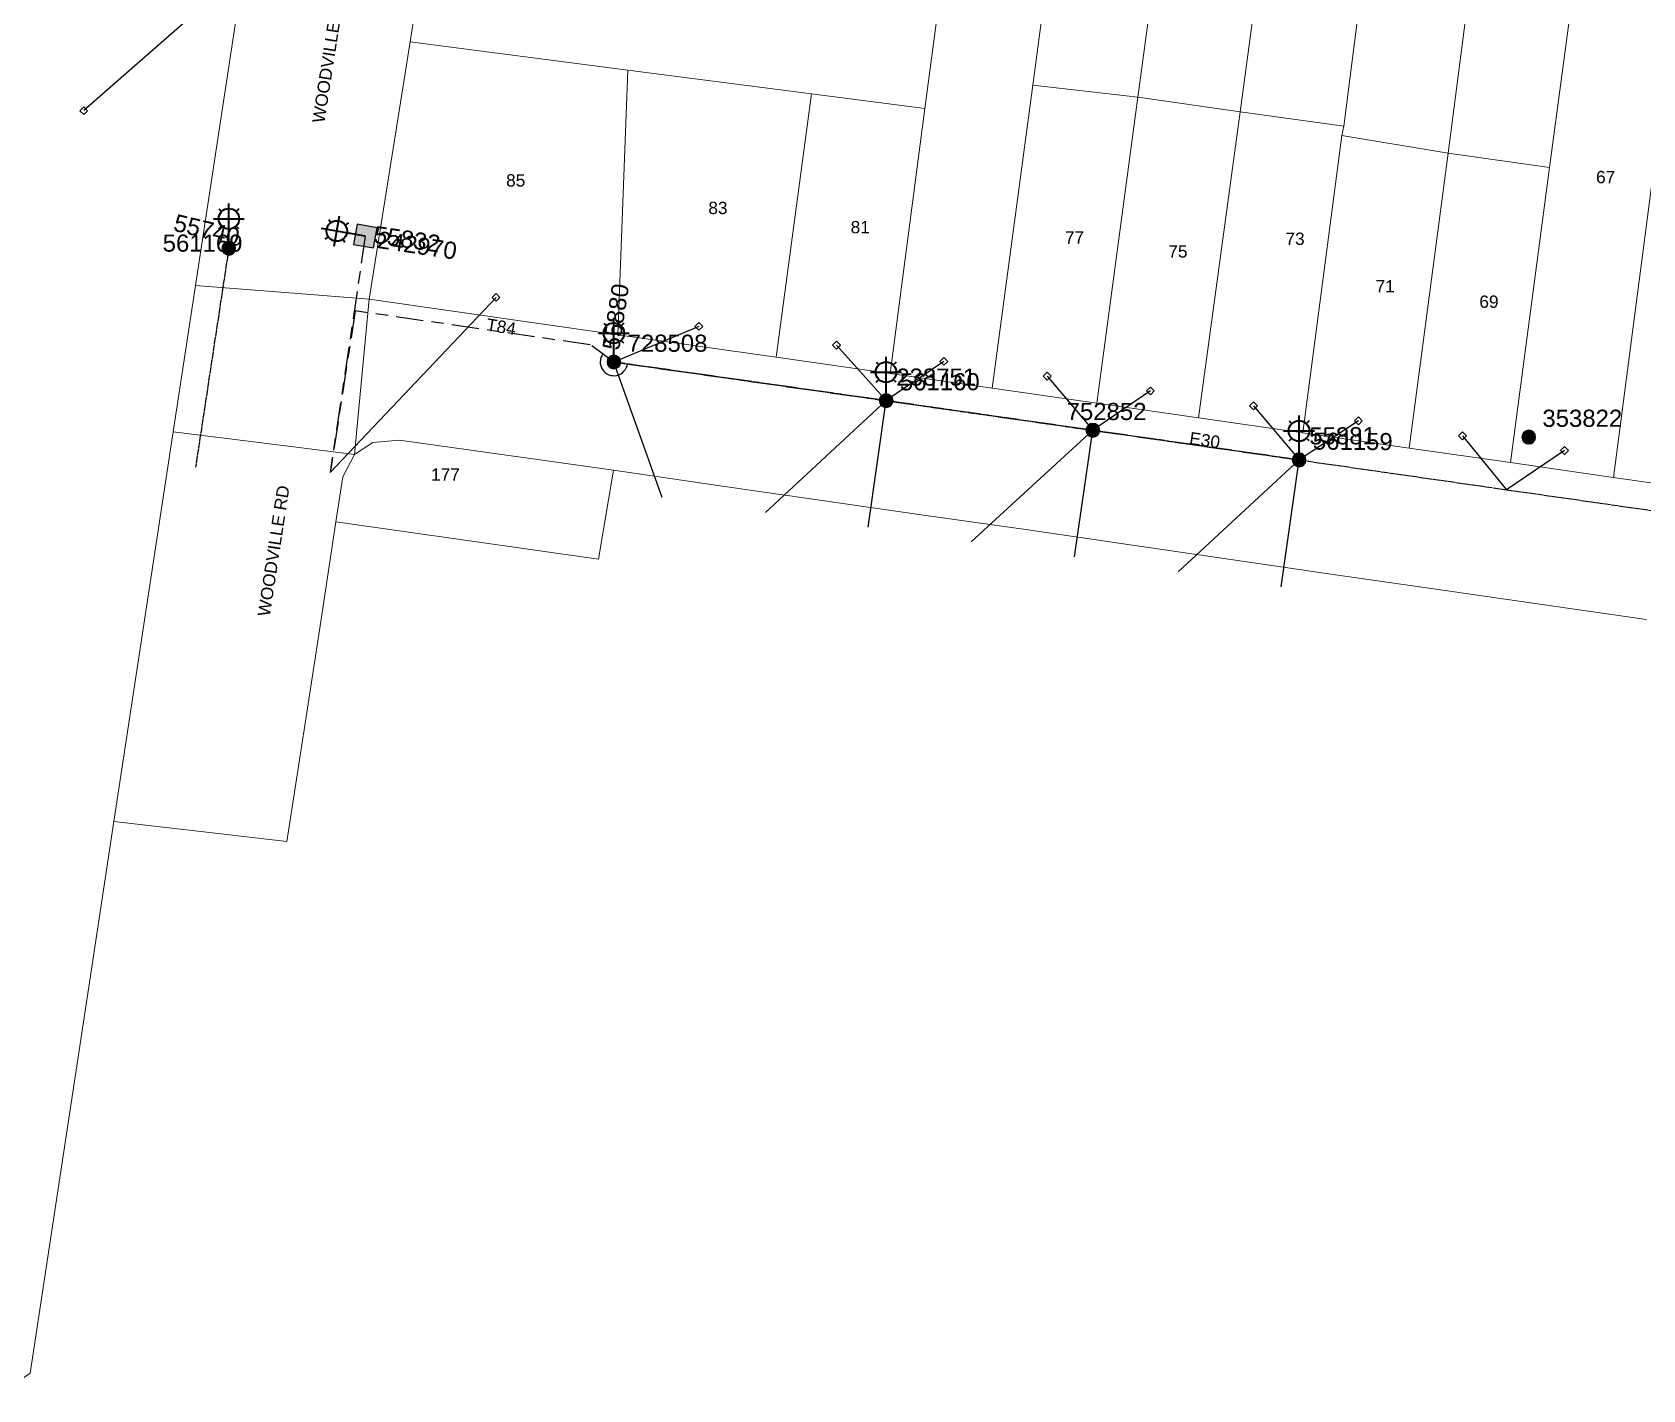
# Model space of a CAD drawing. Header units: metres. Extents: x 314484 to 315473, y 6253544 to 6254134.
# Drawn here: x 314827.2 to 315062.3, y 6253543.8 to 6253742 of the extents above; entities that cross this region are included whole.
import ezdxf
from ezdxf.enums import TextEntityAlignment as Align

# ---------------------------------------------------------------- set-up
doc = ezdxf.new("R2010")
doc.units = ezdxf.units.M
doc.linetypes.add('Cable Exist OH', pattern=[1, 1, 0])
doc.linetypes.add('Cable Exist UG', pattern=[8.2, 4, -1.2, 1.8, -1.2])
doc.layers.get('0').update_dxf_attribs({"color": 6})
doc.layers.add('Cadastre Land Parcels_SP_EXT', color=9, linetype='Continuous', lineweight=5)
doc.layers.add('Cadastre Roads_SP_EXT', color=9, linetype='Continuous', lineweight=5)
for name, color, linetype in [('Equip_SP_SL_EXT', 7, 'Continuous'), ('Mains_LV_EXT', 7, 'Continuous'), ('Mains_SL_EXT', 7, 'Continuous'), ('Services_SP_EXT', 7, 'Continuous'), ('SupportsOH_SP_TR_HV_LV_SL_EXT', 7, 'Continuous'), ('SupportsUG_SP_LV_SL_EXT', 7, 'Continuous')]:
    doc.layers.add(name, color=color, linetype=linetype)
doc.styles.add('COLUMN_LABEL', font='arial.ttf')
doc.styles.add('iecARIAL', font='arial.ttf', dxfattribs={"height": 2})
doc.styles.add('POLE_LABEL', font='arial.ttf')
doc.styles.get("Standard").update_dxf_attribs({"font": 'arial.ttf'})

# ---------------------------------------------------------------- blocks, each defined once
blk = doc.blocks.new('COLUMN_EXT')
blk.add_hatch(color=256).paths.add_polyline_path([(-1.49, 1.48), (-1.49, -1.49), (1.48, -1.49), (1.48, 1.48)])
blk.add_lwpolyline([(-1.49, -1.49), (1.48, -1.49), (1.48, 1.48), (-1.49, 1.48)], close=True)
for tag, height, style, flags, p in [('ASSET_NUM', 2.5, 'COLUMN_LABEL', 8, (2, 2)), ('STRUCTURE_PLANT_NUMBER', 0.2, 'POLE_LABEL', 9, (1.81, 0.03)), ('STREET_CODE', 0.2, 'COLUMN_LABEL', 9, (1.81, -0.2))]:
    blk.add_attdef(tag, text='', height=height, dxfattribs=dict(style=style, flags=flags)).set_placement(p, align=Align.MIDDLE_LEFT)
at = {"flags": 1}
blk.add_attdef('Z', (1.81, -2.35), '', height=0.2, dxfattribs=at)
at = {"flags": 9}
for tag, p in [('COLUMN_TYPE', (1.81, -0.4)), ('OWNED_BY', (1.81, -0.6)), ('STATE', (1.81, -0.8)), ('USAGE', (1.81, -1)), ('STREETNAME', (1.81, -1.6)), ('SUBURB', (1.81, -1.8)), ('LEGEND', (1.81, -1.2)), ('LOCATION', (1.81, -1.4)), ('NOTES', (1.81, -2))]:
    blk.add_attdef(tag, text='', height=0.2, dxfattribs=at).set_placement(p, align=Align.MIDDLE_LEFT)
blk = doc.blocks.new('SL_LANTERN_EXT')
at = {"lineweight": 40}
for p, q in [((-1.46, 5.68), (-1.06, 5.28)), ((0, 1.97), (0, 6.47)), ((1.46, 5.68), (1.06, 5.28)), ((-2.25, 4.22), (2.25, 4.22)), ((-1.46, 2.76), (-1.06, 3.16)), ((0, 0), (0, 2.72)), ((1.46, 2.76), (1.06, 3.16))]:
    blk.add_line(p, q, dxfattribs=at)
blk.add_circle((0, 4.22), 1.5, dxfattribs=at)
at = {"style": 'iecARIAL', "flags": 8}
blk.add_attdef('ASSET_NUM', (1.5, 1.5), '', height=2.5, dxfattribs=at)
for tag, p, height, flags in [('OPERATING_VOLTAGE', (0.98, -1.65), 0.2, 9), ('ORIENTATION', (0.98, -1.85), 0.2, 9), ('OWNED_BY', (0.98, -2.05), 0.2, 9), ('STATE', (0.98, -2.25), 0.2, 9), ('CONSTRUCTED_VOLTAGE', (0.98, -0.65), 0.2, 9), ('CONTROL_TYPE', (0.98, -0.85), 0.2, 9), ('LANTERN_PURPOSE', (0.98, -1.05), 0.2, 9), ('LANTERN_TYPE', (0.98, -1.25), 0.2, 9), ('NO_PHASES', (0.98, -1.45), 0.2, 9), ('USAGE', (0.98, -2.45), 0.2, 9), ('LNUMBER', (2.18, -3.25), 2.5, 8), ('CEXIST', (0.98, -2.65), 0.2, 9), ('CNEW', (0.98, -2.85), 0.2, 9), ('CNUMBER', (0.98, -3.05), 0.2, 9), ('CREMOVE', (0.98, -3.25), 0.2, 9), ('CREPLACE', (0.98, -3.45), 0.2, 9), ('LKINGHEIGHT', (0.98, -3.65), 0.2, 9), ('LBRACKET', (0.98, -3.85), 0.2, 9), ('LBRACKETVOCAB', (0.98, -4.05), 0.2, 9), ('LCATEGORY', (0.98, -4.25), 0.2, 9), ('LCHARGE1', (0.98, -4.45), 0.2, 9), ('LCHARGE1PERCENT', (0.98, -4.65), 0.2, 9), ('LCHARGE2', (0.98, -4.85), 0.2, 9), ('LCHARGE2PERCENT', (0.98, -5.05), 0.2, 9), ('LCHARGE3', (0.98, -5.25), 0.2, 9), ('LCHARGE3PERCENT', (0.98, -5.45), 0.2, 9), ('LEXIST', (0.98, -5.65), 0.2, 9), ('LLAMP', (0.98, -5.85), 0.2, 9), ('LLAMPVOCAB', (0.98, -6.05), 0.2, 9), ('LMAST', (0.98, -6.25), 0.2, 9), ('LMASTVOCAB', (0.98, -6.45), 0.2, 9), ('LNEW', (0.98, -6.65), 0.2, 9), ('LANTNUMBER', (0.98, -6.85), 0.2, 9), ('LOUTREACH', (0.98, -7.25), 0.2, 9), ('STREETNAME', (0.98, -9.25), 0.2, 9), ('SUBURB', (0.98, -9.45), 0.2, 1), ('LOUTREACHVOCAB', (0.98, -7.45), 0.2, 9), ('LRATECODE', (0.98, -7.65), 0.2, 9), ('LREMOVE', (0.98, -7.85), 0.2, 9), ('LREPLACE', (0.98, -8.05), 0.2, 9), ('LTYPE', (0.98, -8.25), 0.2, 9), ('LTYPEVOCAB', (0.98, -8.45), 0.2, 9), ('LEGEND', (0.98, -8.65), 0.2, 9), ('LOCATION', (0.98, -8.85), 0.2, 9), ('NOTES', (0.98, -9.05), 0.2, 9)]:
    blk.add_attdef(tag, p, '', height=height, dxfattribs=dict(flags=flags))
blk = doc.blocks.new('CCP_EXT')
at = {"flags": 9}
blk.add_attdef('NOTES', text='', height=0.2, dxfattribs=at).set_placement((0, -2), align=Align.MIDDLE_LEFT)
blk.add_wipeout([(0, 0.57), (0.57, 0), (0, -0.57), (-0.57, 0)])
blk.add_lwpolyline([(-0.57, 0), (0, 0.57), (0.57, 0), (0, -0.57), (-0.57, 0)])
at = {"flags": 1}
blk.add_attdef('Z', (0, 0), '', height=0.2, dxfattribs=at)
at = {"flags": 9}
for tag, p in [('CCP_TYPE', (0, 0)), ('CONSTRUCTED_VOLTAGE', (0, -0.2)), ('OPERATING_VOLTAGE', (0, -0.6)), ('ORIENTATION', (0, -0.8)), ('OWNED_BY', (0, -1)), ('STATE', (0, -1.8)), ('NO_PHASES', (0, -0.4)), ('USAGE', (0, -1.2)), ('LEGEND', (0, -1.4)), ('LIFE_SUPPORT', (0, -1.6))]:
    blk.add_attdef(tag, text='', height=0.2, dxfattribs=at).set_placement(p, align=Align.MIDDLE_LEFT)
blk = doc.blocks.new('POLE_EXT')
blk.add_hatch(color=256).paths.add_polyline_path([(-1, 0, 1), (1, 0, 1)])
blk.add_lwpolyline([(-1, 0, 1), (1, 0, 1)], format="xyb", close=True)
for tag, height, flags, p in [('pNumber', 2.5, 8, (-17.84, 2.07)), ('OWNED_BY', 0.2, 9, (1.35, -0.4)), ('SPECIAL_USE', 0.2, 9, (1.35, -0.8)), ('STATE', 0.2, 9, (1.35, -1)), ('cLV', 0.2, 9, (1.35, -1.4)), ('hDepth', 0.2, 9, (1.35, -1.6)), ('hDia', 0.2, 9, (1.35, -1.8)), ('cHV', 0.2, 9, (1.35, -2)), ('PARENT', 0.2, 9, (1.35, -0.6)), ('USAGE', 0.2, 9, (1.35, -1.2)), ('LBRACKET', 0.2, 9, (1.35, -2.2)), ('LExisting', 0.2, 9, (1.35, -2.4)), ('cLinedev', 0.2, 9, (1.35, -3.4)), ('pExisting', 0.2, 9, (1.35, -3.8)), ('pFooting', 0.2, 9, (1.35, -4.4)), ('pNew', 0.2, 9, (1.35, -4.6)), ('LANTNUMBER', 0.2, 9, (1.35, -2.6)), ('LOther', 0.2, 9, (1.35, -2.8)), ('LRemove', 0.2, 9, (1.35, -3)), ('LEGEND', 0.2, 9, (1.35, -3.2)), ('LOCATION', 0.2, 9, (1.35, -3.6)), ('PFNUMBER', 0.2, 9, (1.35, -4)), ('NEWPFNUMBER', 0.2, 9, (1.35, -4.2)), ('pRelocate', 0.2, 9, (1.35, -5)), ('pRemove', 0.2, 9, (1.35, -5.2)), ('pReplace', 0.2, 9, (1.35, -5.4)), ('pStay', 0.2, 9, (1.35, -5.6)), ('pType', 0.2, 9, (1.35, -5.8)), ('cspan', 0.2, 9, (1.35, -6)), ('STREETNAME', 0.2, 9, (1.35, -6.2)), ('SUBURB', 0.2, 9, (1.35, -6.4)), ('OPERATED_BY', 0.2, 9, (1.36, -7.01)), ('NOTES', 0.2, 9, (1.35, -6.6)), ('MAINTAINED_BY', 0.2, 9, (1.36, -6.81))]:
    blk.add_attdef(tag, text='', height=height, dxfattribs=dict(flags=flags)).set_placement(p, align=Align.MIDDLE_LEFT)
at = {"style": 'POLE_LABEL'}
for tag, height, flags, p in [('ASSET_NUM', 2.5, 8, (2, 2)), ('STRUCTURE_PLANT_NUMBER', 0.2, 9, (1.35, 0.03)), ('STREET_CODE', 0.2, 9, (1.35, -0.2))]:
    blk.add_attdef(tag, text='', height=height, dxfattribs=dict(at, flags=flags)).set_placement(p, align=Align.MIDDLE_LEFT)
at = {"flags": 1}
blk.add_attdef('Z', (1.35, -7.33), '', height=0.2, dxfattribs=at)

msp = doc.modelspace()

# ---------------------------------------------------------------- linework, layer by layer
at = {"layer": 'Cadastre Land Parcels_SP_EXT', "linetype": 'Continuous'}
for points in [[(314826.94, 6253546.17), (314835.51, 6253602.6), (314839.18, 6253626.71), (314847.82, 6253683.61), (314851.07, 6253704.97), (314857.64, 6253748.21), (314854.98, 6253751.75), (314777.3, 6253768.34), (314791.95, 6253785.72), (314728.94, 6253799.46), (314551.28, 6253838.2), (314532.7, 6253841.69), (314511.91, 6253745.66), (314506.84, 6253722.25), (314484.03, 6253616.88), (314640.18, 6253583.24), (314661.17, 6253578.72), (314729.59, 6253563.98), (314752.66, 6253559.01), (314823.45, 6253543.76), (314826.94, 6253546.17)], [(314979.28, 6253779.01), (314964.29, 6253781.26), (314961.72, 6253761.98), (314959.59, 6253746.13), (314957.53, 6253730.83), (314952.46, 6253692.12), (314967.37, 6253689.98), (314973.31, 6253734.22), (314977.69, 6253767.23), (314978.97, 6253776.76), (314979.28, 6253779.01)], [(314994.6, 6253776.7), (314985.24, 6253778.11), (314979.28, 6253779.01), (314978.97, 6253776.76), (314977.69, 6253767.23), (314973.31, 6253734.22), (314988.64, 6253732.47), (314994.6, 6253776.7)], [(315009.49, 6253774.43), (314994.6, 6253776.7), (314988.64, 6253732.47), (315003.55, 6253730.33), (315009.49, 6253774.43)], [(315024.28, 6253772.19), (315009.49, 6253774.43), (315003.55, 6253730.33), (315018.72, 6253728.22), (315024.28, 6253772.19)], [(315039.81, 6253769.86), (315024.28, 6253772.19), (315018.72, 6253728.22), (315018.42, 6253726.87), (315033.91, 6253724.3), (315039.81, 6253769.86)], [(315052.31, 6253749.13), (315054.76, 6253767.59), (315051.94, 6253768.02), (315039.81, 6253769.86), (315033.91, 6253724.3), (315048.74, 6253722.22), (315052.31, 6253749.13)], [(315069.61, 6253765.36), (315054.76, 6253767.59), (315052.31, 6253749.13), (315048.74, 6253722.22), (315043.03, 6253679.12), (315053.7, 6253677.59), (315058.05, 6253676.96), (315063.84, 6253721.31), (315069.61, 6253765.36)], [(314886.21, 6253757.11), (314885.14, 6253757.27), (314883.94, 6253750.3), (314882.39, 6253740.55), (314914.17, 6253736.43), (314941.01, 6253732.95), (314957.53, 6253730.83), (314959.59, 6253746.13), (314886.21, 6253757.11)], [(314914.17, 6253736.43), (314882.39, 6253740.55), (314876.41, 6253702.99), (314912.72, 6253697.76), (314914.17, 6253736.43)], [(314941.01, 6253732.95), (314914.17, 6253736.43), (314912.72, 6253697.76), (314935.84, 6253694.5), (314941.01, 6253732.95)], [(314988.64, 6253732.47), (314973.31, 6253734.22), (314967.37, 6253689.98), (314982.63, 6253687.79), (314988.64, 6253732.47)], [(314957.53, 6253730.83), (314941.01, 6253732.95), (314935.84, 6253694.5), (314952.46, 6253692.12), (314957.53, 6253730.83)], [(315003.55, 6253730.33), (314988.64, 6253732.47), (314982.63, 6253687.79), (314997.49, 6253685.65), (315003.55, 6253730.33)], [(315018.42, 6253726.87), (315018.72, 6253728.22), (315003.55, 6253730.33), (314997.49, 6253685.65), (315012.73, 6253683.47), (315018.42, 6253726.87)], [(315033.91, 6253724.3), (315018.42, 6253726.87), (315012.73, 6253683.47), (315028.24, 6253681.24), (315033.91, 6253724.3)], [(315048.74, 6253722.22), (315033.91, 6253724.3), (315028.24, 6253681.24), (315043.03, 6253679.12), (315048.74, 6253722.22)], [(315078.88, 6253719.06), (315063.84, 6253721.31), (315058.05, 6253676.96), (315073.34, 6253674.77), (315078.88, 6253719.06)], [(314912.08, 6253678.01), (314880.86, 6253682.42), (314876.95, 6253682.06), (314874.31, 6253680.3), (314872.57, 6253677.03), (314871.58, 6253670.49), (314909.91, 6253665.04), (314912.08, 6253678.01)]]:
    msp.add_lwpolyline(points, close=True, dxfattribs=at)
at = {"layer": 'Cadastre Roads_SP_EXT', "linetype": 'Continuous'}
for points in [[(314882.39, 6253740.55), (314883.94, 6253750.3), (314872.31, 6253749.37), (314857.64, 6253748.21), (314851.07, 6253704.97), (314865.38, 6253703.85), (314876.41, 6253702.99), (314882.39, 6253740.55)], [(314867.02, 6253640.75), (314869.35, 6253655.94), (314871.58, 6253670.49), (314872.57, 6253677.03), (314874.31, 6253680.3), (314861.08, 6253681.95), (314847.82, 6253683.61), (314839.18, 6253626.71), (314851.85, 6253625.25), (314864.43, 6253623.79), (314867.02, 6253640.75)]]:
    msp.add_lwpolyline(points, close=True, dxfattribs=at)
at = {"layer": 'Mains_LV_EXT', "linetype": 'Cable Exist UG'}
msp.add_lwpolyline([(314912.15, 6253693.81), (314908.68, 6253696.33), (314874.4, 6253701.27), (314870.74, 6253677.67)], dxfattribs=at)
at = {"layer": 'Mains_LV_EXT', "linetype": 'Continuous'}
msp.add_lwpolyline([(314910.53, 6253694.99, 1.279179), (314914.13, 6253693.53)], format="xyb", dxfattribs=at)
at = {"layer": 'Mains_LV_EXT', "linetype": 'Cable Exist OH'}
for points in [[(314912.15, 6253693.81), (314951.89, 6253688.17)], [(314951.89, 6253688.17), (314982.06, 6253683.84)], [(314982.06, 6253683.84), (315012.16, 6253679.52)], [(315012.16, 6253679.52), (315042.46, 6253675.17)]]:
    msp.add_lwpolyline(points, dxfattribs=at)
at = {"layer": 'Mains_SL_EXT', "linetype": 'Cable Exist UG'}
msp.add_lwpolyline([(314875.86, 6253712.2), (314870.74, 6253677.67)], dxfattribs=at)
at = {"layer": 'Mains_SL_EXT', "linetype": 'Cable Exist OH'}
for points in [[(314855.95, 6253710.5), (314851.09, 6253678.47)], [(314951.88, 6253688.17), (314912.15, 6253693.81)]]:
    msp.add_lwpolyline(points, dxfattribs=at)
at = {"layer": 'Services_SP_EXT'}
for points in [[(314919.22, 6253674.03), (314912.15, 6253693.81)], [(314934.28, 6253671.86), (314951.89, 6253688.17)], [(314949.28, 6253669.7), (314951.89, 6253688.17)], [(314964.31, 6253667.54), (314982.06, 6253683.84)], [(314979.38, 6253665.37), (314982.06, 6253683.84)], [(314994.53, 6253663.18), (315012.16, 6253679.52)], [(315009.54, 6253660.99), (315012.16, 6253679.52)]]:
    msp.add_lwpolyline(points, dxfattribs=at)

# ---------------------------------------------------------------- block references
at = {"layer": 'Equip_SP_SL_EXT'}
ref = msp.add_blockref('SL_LANTERN_EXT', (314855.95, 6253710.5), dxfattribs=at)
ref.add_attrib('ASSET_NUM', '55740', dxfattribs={"layer": '0', "height": 2.5, "rotation": 346.7229, "style": 'iecARIAL'}).set_placement((314857.45, 6253712), align=Align.MIDDLE_RIGHT)
ref = msp.add_blockref('SL_LANTERN_EXT', (314875.86, 6253712.2), dxfattribs=dict(at, rotation=80.00218787979877))
ref.add_attrib('ASSET_NUM', '55832', dxfattribs={"layer": '0', "height": 2.5, "rotation": 351.4855, "style": 'iecARIAL'}).set_placement((314877.36, 6253713.7), align=Align.TOP_LEFT)
ref = msp.add_blockref('SL_LANTERN_EXT', (314912.15, 6253693.81), dxfattribs=at)
ref.add_attrib('ASSET_NUM', '55880', dxfattribs={"layer": '0', "height": 2.5, "rotation": 81.2627, "style": 'iecARIAL'}).set_placement((314913.65, 6253695.31), align=Align.BOTTOM_LEFT)
ref = msp.add_blockref('SL_LANTERN_EXT', (314951.87, 6253688.11), dxfattribs=at)
ref.add_attrib('ASSET_NUM', '238751', dxfattribs={"layer": '0', "height": 2.5, "style": 'iecARIAL'}).set_placement((314953.37, 6253689.61), align=Align.BOTTOM_LEFT)
ref = msp.add_blockref('SL_LANTERN_EXT', (315012.16, 6253679.52), dxfattribs=at)
ref.add_attrib('ASSET_NUM', '55881', dxfattribs={"layer": '0', "height": 2.5, "rotation": 0.2043, "style": 'iecARIAL'}).set_placement((315013.66, 6253681.02), align=Align.BOTTOM_LEFT)
at = {"layer": 'SupportsOH_SP_TR_HV_LV_SL_EXT'}
ref = msp.add_blockref('POLE_EXT', (314855.94, 6253710.41), dxfattribs=at)
ref.add_attrib('ASSET_NUM', '561169', dxfattribs={"layer": '0', "height": 2.5, "rotation": 359.9281, "style": 'POLE_LABEL'}).set_placement((314857.94, 6253711.16), align=Align.MIDDLE_RIGHT)
at = {"layer": 'SupportsUG_SP_LV_SL_EXT'}
ref = msp.add_blockref('COLUMN_EXT', (314875.86, 6253712.2), dxfattribs=dict(at, rotation=80.00218787979877))
ref.add_attrib('ASSET_NUM', '242970', dxfattribs={"layer": '0', "height": 2.5, "rotation": 351.4855, "style": 'COLUMN_LABEL'}).set_placement((314877.86, 6253712.95), align=Align.TOP_LEFT)

# ---------------------------------------------------------------- texts
at = {"layer": 'Cadastre Land Parcels_SP_EXT'}
for s, p in [('85', (314896.42, 6253719.43)), ('67', (315055.51, 6253719.91)), ('83', (314925.94, 6253715.41)), ('81', (314946.71, 6253712.6)), ('77', (314977.99, 6253711.11)), ('75', (314993.08, 6253709.06)), ('73', (315010.18, 6253710.91)), ('71', (315023.33, 6253703.97)), ('69', (315038.48, 6253701.72)), ('177', (314885.47, 6253676.48))]:
    msp.add_text(s, height=1.8, dxfattribs=at).set_placement(p)
at = {"layer": 'Cadastre Roads_SP_EXT'}
for rotation, p in [(81.1466, (314869.88, 6253728.61)), (81.3312, (314861.92, 6253656.58))]:
    msp.add_text('WOODVILLE RD', height=1.8, rotation=rotation, dxfattribs=at).set_placement(p)
at = {"layer": 'Mains_LV_EXT'}
for s, rotation, p in [('T84', 350.6842, (314893.42, 6253698.43)), ('E30', 351.8314, (314996.06, 6253681.83))]:
    msp.add_text(s, height=1.8, rotation=rotation, dxfattribs=at).set_placement(p)

# ---------------------------------------------------------------- next in the draw order: block references
at = {"layer": 'Services_SP_EXT'}
for p in [(314834.76, 6253730.5), (314894.95, 6253703.25), (314924.55, 6253699.02), (314944.64, 6253696.27), (314960.31, 6253693.91), (314975.4, 6253691.74), (314990.46, 6253689.58), (315005.51, 6253687.42), (315020.82, 6253685.22), (315036.02, 6253683.04), (315050.91, 6253680.9)]:
    msp.add_blockref('CCP_EXT', p, dxfattribs=at)

# ---------------------------------------------------------------- next in the draw order: linework, layer by layer
at = {"layer": 'Cadastre Roads_SP_EXT', "linetype": 'Continuous'}
msp.add_lwpolyline([(315073.34, 6253674.77), (315058.05, 6253676.96), (315053.7, 6253677.59), (315043.03, 6253679.12), (315028.24, 6253681.24), (315012.73, 6253683.47), (314997.49, 6253685.65), (314982.63, 6253687.79), (314967.37, 6253689.98), (314952.46, 6253692.12), (314935.84, 6253694.5), (314912.72, 6253697.76), (314912.72, 6253697.76), (314876.41, 6253702.99), (314875.36, 6253691.68), (314874.31, 6253680.3), (314876.95, 6253682.06), (314880.86, 6253682.42), (314912.08, 6253678.01), (314927.32, 6253675.79), (314942.21, 6253673.66), (314957.32, 6253671.46), (314972.27, 6253669.34), (314987.5, 6253667.13), (315002.56, 6253664.95), (315017.5, 6253662.76), (315032.83, 6253660.54), (315047.63, 6253658.4), (315054.09, 6253657.47), (315062.86, 6253656.2)], dxfattribs=at)
at = {"layer": 'Mains_SL_EXT', "linetype": 'Cable Exist OH'}
for points in [[(315012.16, 6253679.52), (314982.06, 6253683.84), (314951.89, 6253688.17), (314951.88, 6253688.17)], [(315012.16, 6253679.52), (315042.46, 6253675.17), (315072.77, 6253670.82)]]:
    msp.add_lwpolyline(points, dxfattribs=at)
at = {"layer": 'Services_SP_EXT'}
for points in [[(314860.42, 6253753.01), (314834.78, 6253730.55)], [(314894.95, 6253703.25), (314870.74, 6253677.67)], [(314924.55, 6253699.02), (314912.15, 6253693.81)], [(314951.89, 6253688.17), (314944.64, 6253696.27)], [(314960.31, 6253693.91), (314951.89, 6253688.17)], [(314975.4, 6253691.74), (314982.06, 6253683.84)], [(314990.46, 6253689.58), (314982.06, 6253683.84)], [(315005.51, 6253687.42), (315012.16, 6253679.52)], [(315020.82, 6253685.22), (315012.16, 6253679.52)], [(315036.02, 6253683.04), (315042.46, 6253675.17)], [(315050.91, 6253680.9), (315042.46, 6253675.17)]]:
    msp.add_lwpolyline(points, dxfattribs=at)

# ---------------------------------------------------------------- next in the draw order: block references
at = {"layer": 'SupportsOH_SP_TR_HV_LV_SL_EXT'}
ref = msp.add_blockref('POLE_EXT', (314912.15, 6253693.81), dxfattribs=at)
ref.add_attrib('ASSET_NUM', '728508', dxfattribs={"layer": '0', "height": 2.5, "style": 'POLE_LABEL'}).set_placement((314914.15, 6253694.56), align=Align.BOTTOM_LEFT)
ref = msp.add_blockref('POLE_EXT', (314951.89, 6253688.17), dxfattribs=at)
ref.add_attrib('ASSET_NUM', '561160', dxfattribs={"layer": '0', "height": 2.5, "rotation": 0.0746, "style": 'POLE_LABEL'}).set_placement((314953.89, 6253688.92), align=Align.BOTTOM_LEFT)
ref = msp.add_blockref('POLE_EXT', (314982.06, 6253683.84), dxfattribs=at)
ref.add_attrib('ASSET_NUM', '752852', dxfattribs={"layer": '0', "height": 2.5, "rotation": 359.9412, "style": 'POLE_LABEL'}).set_placement((314984.06, 6253684.59), align=Align.BOTTOM_CENTER)
ref = msp.add_blockref('POLE_EXT', (315045.68, 6253682.85), dxfattribs=at)
ref.add_attrib('ASSET_NUM', '353822', dxfattribs={"layer": '0', "height": 2.5, "style": 'POLE_LABEL'}).set_placement((315047.68, 6253683.6), align=Align.BOTTOM_LEFT)
ref = msp.add_blockref('POLE_EXT', (315012.16, 6253679.52), dxfattribs=at)
ref.add_attrib('ASSET_NUM', '561159', dxfattribs={"layer": '0', "height": 2.5, "rotation": 359.6041, "style": 'POLE_LABEL'}).set_placement((315014.16, 6253680.27), align=Align.BOTTOM_LEFT)

doc.saveas('drawing.dxf')
